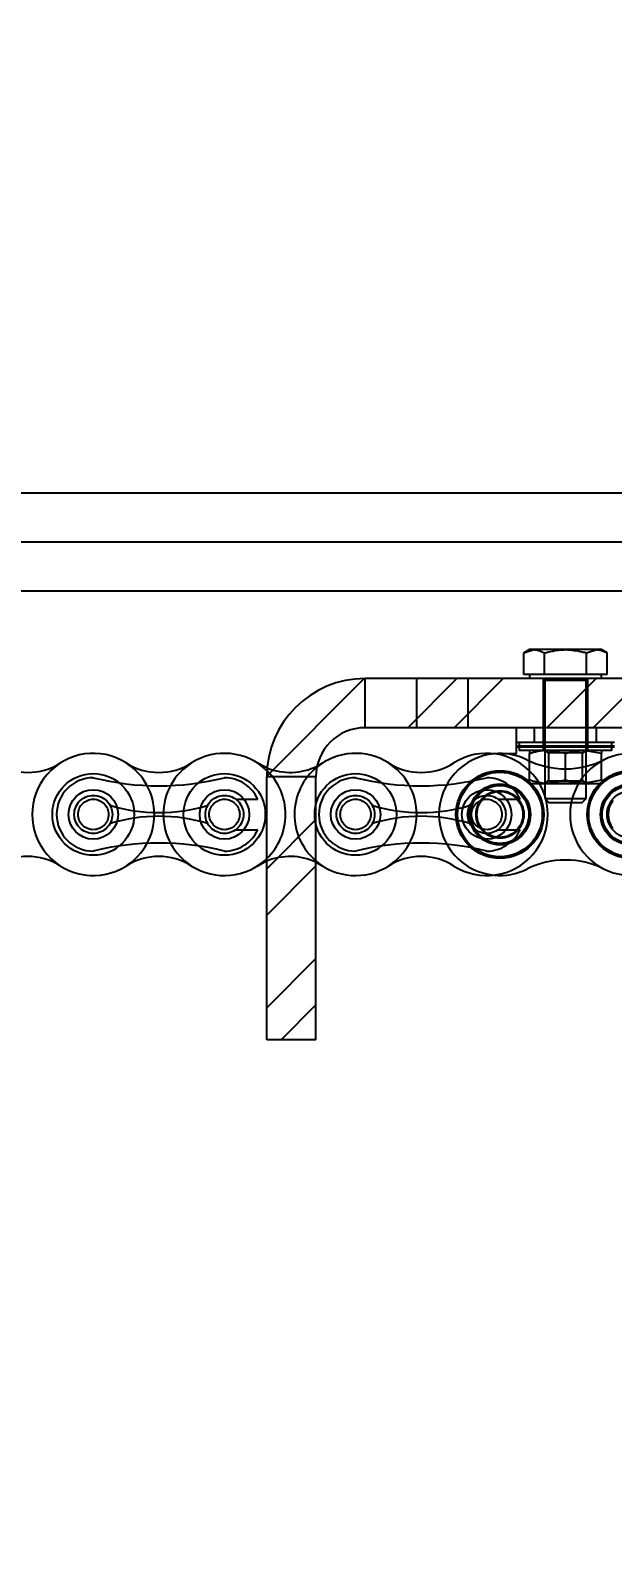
# Model space of a CAD drawing. Header units: metres. Extents: x 0 to 21025, y 0 to 14850.
# Drawn here: x 5475.8 to 5532.2, y 6332.9 to 6479.7 of the extents above; entities that cross this region are included whole.
import ezdxf

# ---------------------------------------------------------------- set-up
doc = ezdxf.new("R2010")
doc.units = ezdxf.units.M
doc.header["$LTSCALE"] = 25
doc.linetypes.add('HIDDEN2', pattern=[4.7625, 3.175, -1.5875])
for name, color, linetype in [('18_COTAS', 7, 'Continuous'), ('SHA', 7, 'Continuous'), ('SL4', 4, 'Continuous'), ('ST1', 7, 'HIDDEN2')]:
    doc.layers.add(name, color=color, linetype=linetype)
doc.styles.add('ROMANS', font='ROMANS.SHX')
doc.dimstyles.new('25___1-25', dxfattribs={"dimscale": 25, "dimtxt": 2.5, "dimasz": 2, "dimexe": 1.5, "dimexo": 1, "dimgap": 0.5, "dimtad": 1, "dimzin": 12, "dimtxsty": 'ROMANS', "dimcen": 0, "dimclrd": 256, "dimclre": 256, "dimclrt": 3, "dimazin": 3, "dimtfac": 1, "dimtmove": 0, "dimatfit": 0, "dimfxl": 1, "dimlwd": -1, "dimlwe": -1, "dimarcsym": 0})

# ---------------------------------------------------------------- blocks, each defined once
blk = doc.blocks.new('*D49')
at = {"layer": '18_COTAS', "transparency": 16777216}
for p, q in [((2751.77, 6357.87), (2751.77, 7037.95)), ((5720.75, 6357.87), (5720.75, 7037.95)), ((2801.77, 7000.45), (5670.75, 7000.45))]:
    blk.add_line(p, q, dxfattribs=at)
for points in [[(2801.77, 7008.78), (2801.77, 6992.11), (2751.77, 7000.45)], [(5670.75, 7008.78), (5670.75, 6992.11), (5720.75, 7000.45)]]:
    blk.add_solid(points, dxfattribs=at)
at = {"layer": 'Defpoints', "color": 0, "transparency": 16777216}
for p in [(5720.75, 7000.45), (2751.77, 6332.87), (5720.75, 6332.87)]:
    blk.add_point(p, dxfattribs=at)
at = {"layer": '18_COTAS', "color": 3, "transparency": 16777216, "insert": (4236.26, 7050.15), "char_height": 62.5, "attachment_point": 5, "style": 'ROMANS'}
blk.add_mtext('2968,98', dxfattribs=at)

msp = doc.modelspace()

# ---------------------------------------------------------------- hatches: boundary and pattern name
at = {"layer": 'SHA'}
h = msp.add_hatch(dxfattribs=at)
h.set_pattern_fill('ANSI32', color=256, style=0)
h.set_pattern_definition([(45, (680.72, 3493.2185), (-6.735192, 6.735192), []), (45, (685.21, 3493.2185), (-6.735192, 6.735192), [])])
edge = h.paths.add_edge_path(flags=0)
edge.add_line((5508.265, 6412.105), (5544.625, 6412.105))
edge.add_line((5544.625, 6412.105), (5544.625, 6416.868))
edge.add_line((5544.625, 6416.868), (5508.265, 6416.868))
edge.add_arc((5508.265, 6407.343), 9.525, 90, 180)
edge.add_line((5498.74, 6407.343), (5498.74, 6381.868))
edge.add_line((5498.74, 6381.868), (5503.503, 6381.868))
edge.add_line((5503.503, 6381.868), (5503.503, 6407.343))
edge.add_arc((5508.265, 6407.343), 4.763, 90, 180, ccw=False)

# ---------------------------------------------------------------- linework, layer by layer
at = {"layer": 'SL4'}
for p, q in [((4878.748, 6434.865), (5542.125, 6434.865)), ((4878.748, 6430.103), (5542.125, 6430.103)), ((5542.125, 6425.34), (4878.748, 6425.34)), ((5524.175, 6419.668), (5523.634, 6419.355)), ((5523.634, 6419.355), (5524.644, 6419.668)), ((5523.634, 6417.268), (5523.634, 6419.355)), ((5524.644, 6419.668), (5524.175, 6419.668)), ((5527.675, 6419.668), (5524.644, 6419.668)), ((5525.655, 6417.268), (5525.655, 6419.355)), ((5530.706, 6419.668), (5527.675, 6419.668)), ((5529.696, 6419.355), (5530.706, 6419.668)), ((5529.696, 6417.268), (5529.696, 6419.355)), ((5531.175, 6419.668), (5530.706, 6419.668)), ((5531.717, 6419.355), (5531.175, 6419.668)), ((5531.717, 6417.268), (5531.717, 6419.355)), ((5544.625, 6416.868), (5508.265, 6416.868)), ((5524.644, 6417.268), (5523.634, 6417.268)), ((5524.175, 6417.268), (5524.175, 6416.868)), ((5525.655, 6417.268), (5524.644, 6417.268)), ((5527.675, 6417.268), (5525.655, 6417.268)), ((5529.696, 6417.268), (5527.675, 6417.268)), ((5530.706, 6417.268), (5529.696, 6417.268)), ((5531.717, 6417.268), (5530.706, 6417.268)), ((5531.175, 6416.868), (5531.175, 6417.268)), ((5544.625, 6412.105), (5508.265, 6412.105)), ((5522.925, 6410.355), (5522.925, 6412.105)), ((5521.325, 6409.61), (5522.925, 6409.61)), ((5522.925, 6409.61), (5522.925, 6410.355)), ((5522.925, 6410.355), (5532.425, 6410.355)), ((5504.171, 6408.702), (5503.62, 6408.392)), ((5498.74, 6381.868), (5498.74, 6407.343)), ((5503.503, 6381.868), (5503.503, 6407.343)), ((5503.503, 6399.075), (5504.171, 6398.709)), ((5503.503, 6381.868), (5498.74, 6381.868))]:
    msp.add_line(p, q, dxfattribs=at)
at = {"layer": 'SL4', "flags": 128}
for points in [[(5498.78, 6408.209), (5498.557, 6408.304), (5497.821, 6408.702)], [(5497.821, 6398.709), (5498.557, 6399.107), (5498.74, 6399.186)]]:
    msp.add_lwpolyline(points, dxfattribs=at)
at = {"layer": 'SL4'}
for centre in [(5481.946, 6403.705), (5494.646, 6403.705), (5507.346, 6403.705), (5520.046, 6403.705)]:
    msp.add_circle(centre, 2.398, dxfattribs=at)
for centre, radius, start, end in [((5508.265, 6407.343), 9.525, 90, 180), ((5508.265, 6407.343), 4.762, 90, 180), ((5481.946, 6403.705), 5.92, 57.56669, 302.43331), ((5494.646, 6403.705), 5.92, 45.96855, 122.43331), ((5507.346, 6403.705), 5.92, 57.56669, 129.28283), ((5520.046, 6403.705), 5.92, 237.56669, 122.43331), ((5521.325, 6403.705), 5.905, 63.64084, 95.54414), ((5534.025, 6403.705), 5.905, 63.64084, 296.35916), ((5475.596, 6413.698), 5.92, 237.56669, 302.43331), ((5488.296, 6413.698), 5.92, 237.56669, 302.43331), ((5513.696, 6413.698), 5.92, 237.56669, 302.43331), ((5527.675, 6416.52), 8.397, 243.64084, 296.35916), ((5534.025, 6403.705), 2.225, 143.1301, 216.8699), ((5475.596, 6393.712), 5.92, 57.56669, 122.43331), ((5488.296, 6393.712), 5.92, 57.56669, 122.43331), ((5494.646, 6403.705), 5.92, 237.56669, 313.76125), ((5507.346, 6403.705), 5.92, 229.52345, 302.43331), ((5513.696, 6393.712), 5.92, 57.56669, 122.43331), ((5527.675, 6390.89), 8.397, 63.64084, 116.35916), ((5521.325, 6403.705), 5.905, 264.45586, 296.35916)]:
    msp.add_arc(centre, radius, start, end, dxfattribs=at)
for points, knots in [([(5524.644, 6419.668), (5524.668, 6419.668), (5525.009, 6419.663), (5525.344, 6419.504), (5525.655, 6419.355)], [0, 0, 0, 0, 0.0701742, 1, 1, 1, 1]), ([(5525.655, 6419.355), (5526.173, 6419.484), (5526.84, 6419.65), (5527.524, 6419.665), (5527.675, 6419.668)], [0, 0, 0, 0, 0.7781315, 1, 1, 1, 1]), ([(5527.675, 6419.668), (5528.224, 6419.627), (5528.908, 6419.577), (5529.566, 6419.392), (5529.696, 6419.355)], [0, 0, 0, 0, 0.8017253, 1, 1, 1, 1]), ([(5530.706, 6419.668), (5530.73, 6419.668), (5531.071, 6419.663), (5531.406, 6419.504), (5531.717, 6419.355)], [0, 0, 0, 0, 0.0701742, 1, 1, 1, 1])]:
    msp.add_open_spline(points, degree=3, knots=knots, dxfattribs=at)
at = {"layer": 'ST1'}
for p, q in [((5878.748, 6425.34), (4878.748, 6425.34)), ((5508.265, 6412.105), (5508.265, 6416.868)), ((5513.265, 6412.105), (5513.265, 6416.868)), ((5518.265, 6412.105), (5518.265, 6416.868)), ((5525.525, 6416.868), (5525.525, 6412.105)), ((5529.825, 6412.105), (5529.825, 6416.868)), ((5529.675, 6416.668), (5525.675, 6416.668)), ((5525.675, 6416.668), (5525.675, 6405.258)), ((5529.675, 6405.258), (5529.675, 6416.668)), ((5524.675, 6410.705), (5524.675, 6412.105)), ((5525.525, 6412.105), (5525.525, 6410.705)), ((5529.825, 6410.705), (5529.825, 6412.105)), ((5530.675, 6410.705), (5530.675, 6412.105)), ((5522.925, 6410.705), (5532.425, 6410.705)), ((5522.925, 6410.268), (5532.425, 6410.268)), ((5523.175, 6410.705), (5523.175, 6409.905)), ((5532.175, 6409.905), (5523.175, 6409.905)), ((5524.175, 6407.018), (5524.175, 6409.593)), ((5525.525, 6410.705), (5525.525, 6409.905)), ((5525.675, 6409.905), (5526.025, 6409.66)), ((5527.675, 6409.593), (5525.925, 6409.905)), ((5529.325, 6409.66), (5526.025, 6409.66)), ((5526.025, 6409.66), (5526.025, 6406.976)), ((5527.675, 6407.018), (5527.675, 6409.593)), ((5529.325, 6409.66), (5529.675, 6409.905)), ((5529.325, 6406.976), (5529.325, 6409.66)), ((5531.175, 6409.593), (5529.425, 6409.905)), ((5529.825, 6409.905), (5529.825, 6410.705)), ((5531.175, 6407.018), (5531.175, 6409.593)), ((5532.175, 6409.905), (5532.175, 6410.705)), ((5503.503, 6407.343), (5498.74, 6407.343)), ((5524.175, 6406.705), (5525.925, 6406.705)), ((5526.025, 6406.976), (5525.675, 6406.731)), ((5525.675, 6406.731), (5529.675, 6406.731)), ((5525.675, 6406.731), (5525.675, 6406.705)), ((5527.675, 6407.018), (5525.925, 6406.705)), ((5525.925, 6406.705), (5529.425, 6406.705)), ((5526.025, 6406.976), (5529.325, 6406.976)), ((5529.675, 6406.731), (5529.325, 6406.976)), ((5531.175, 6407.018), (5529.425, 6406.705)), ((5529.425, 6406.705), (5531.175, 6406.705)), ((5529.675, 6406.705), (5529.675, 6406.731)), ((5495.753, 6405.181), (5497.876, 6405.181)), ((5521.153, 6405.181), (5523.276, 6405.181)), ((5525.675, 6405.258), (5529.675, 6405.258)), ((5525.675, 6405.258), (5526.065, 6404.868)), ((5529.285, 6404.868), (5529.675, 6405.258)), ((5526.065, 6404.868), (5529.285, 6404.868)), ((5495.753, 6402.229), (5497.876, 6402.229)), ((5521.153, 6402.229), (5523.276, 6402.229))]:
    msp.add_line(p, q, dxfattribs=at)
for centre, radius in [((5521.325, 6403.705), 4.255), ((5534.025, 6403.705), 4.255), ((5481.946, 6403.705), 3.96), ((5494.646, 6403.705), 3.96), ((5507.346, 6403.705), 3.96), ((5521.325, 6403.705), 4.1), ((5521.325, 6403.705), 4.1), ((5521.325, 6403.705), 2.955), ((5521.325, 6403.705), 2.893), ((5521.325, 6403.705), 2.804), ((5534.025, 6403.705), 4.1), ((5534.025, 6403.705), 4.1), ((5534.025, 6403.705), 2.955), ((5534.025, 6403.705), 2.893), ((5534.025, 6403.705), 2.803), ((5481.946, 6403.705), 1.845), ((5481.946, 6403.705), 1.476), ((5494.646, 6403.705), 1.845), ((5494.646, 6403.705), 1.476), ((5507.346, 6403.705), 1.845), ((5507.346, 6403.705), 1.476), ((5520.046, 6403.705), 1.845), ((5520.046, 6403.705), 1.476), ((5521.325, 6403.705), 2.314), ((5521.325, 6403.705), 2.225), ((5534.025, 6403.705), 2.314)]:
    msp.add_circle(centre, radius, dxfattribs=at)
for centre, radius, start, end in [((5525.475, 6416.668), 0.2, 0, 90), ((5529.875, 6416.668), 0.2, 90, 180), ((5521.325, 6403.705), 5.905, 95.54414, 264.45586), ((5481.946, 6403.705), 5.92, 302.43328, 57.56672), ((5494.646, 6403.705), 5.92, 122.43328, 237.56672), ((5494.646, 6403.705), 5.92, 313.76125, 45.96855), ((5500.996, 6413.698), 5.92, 248.01802, 296.31169), ((5507.346, 6403.705), 5.92, 129.28283, 229.52345), ((5507.346, 6403.705), 5.92, 302.43328, 57.56672), ((5481.946, 6403.705), 3.552, 90, 270), ((5488.296, 6432.802), 26.322, 256.04015, 283.95985), ((5494.646, 6403.705), 3.552, 24.55336, 90), ((5507.346, 6403.705), 3.552, 90, 270), ((5513.696, 6432.802), 26.322, 256.04015, 283.95985), ((5520.046, 6403.705), 3.552, 24.55336, 90), ((5488.296, 6420.058), 16.175, 252.993, 287.007), ((5488.296, 6387.353), 16.175, 72.993, 107.007), ((5513.696, 6420.058), 16.175, 252.993, 287.007), ((5513.696, 6387.353), 16.175, 72.993, 107.007), ((5494.646, 6403.705), 3.552, 270, 335.44664), ((5520.046, 6403.705), 3.552, 270, 335.44664), ((5488.296, 6374.609), 26.322, 76.04015, 103.95985), ((5513.696, 6374.609), 26.322, 76.04015, 103.95985), ((5500.996, 6393.712), 5.92, 64.94442, 112.39435)]:
    msp.add_arc(centre, radius, start, end, dxfattribs=at)
for points, knots in [([(5525.925, 6409.905), (5525.884, 6409.905), (5525.293, 6409.901), (5524.714, 6409.741), (5524.175, 6409.593)], [0, 0, 0, 0, 0.0701742, 1, 1, 1, 1]), ([(5524.175, 6409.905), (5524.175, 6409.901), (5524.175, 6409.883), (5524.175, 6409.716), (5524.175, 6409.593)], [0, 0, 0, 0, 0.2686336, 1, 1, 1, 1]), ([(5529.425, 6409.905), (5529.384, 6409.905), (5528.793, 6409.901), (5528.214, 6409.741), (5527.675, 6409.593)], [0, 0, 0, 0, 0.0701742, 1, 1, 1, 1]), ([(5531.175, 6409.905), (5531.175, 6409.901), (5531.175, 6409.883), (5531.175, 6409.716), (5531.175, 6409.593)], [0, 0, 0, 0, 0.2686336, 1, 1, 1, 1]), ([(5525.925, 6406.705), (5525.884, 6406.706), (5525.293, 6406.71), (5524.714, 6406.87), (5524.175, 6407.018)], [0, 0, 0, 0, 0.0701742, 1, 1, 1, 1]), ([(5529.425, 6406.705), (5529.384, 6406.706), (5528.793, 6406.71), (5528.214, 6406.87), (5527.675, 6407.018)], [0, 0, 0, 0, 0.0701742, 1, 1, 1, 1])]:
    msp.add_open_spline(points, degree=3, knots=knots, dxfattribs=at)

# ---------------------------------------------------------------- dimensions: what is measured, and where the dimension line sits
at = {"layer": '18_COTAS'}
dim = msp.add_linear_dim(base=(5720.747753191, 7000.445004906), p1=(2751.772753191, 6332.865322837), p2=(5720.747753191, 6332.865322834), dimstyle='25___1-25', dxfattribs=at)
dim.commit()
dim.dimension.update_dxf_attribs({"geometry": '*D49', "text_midpoint": (4236.260253191, 7050.147385859)})

doc.saveas('drawing.dxf')
